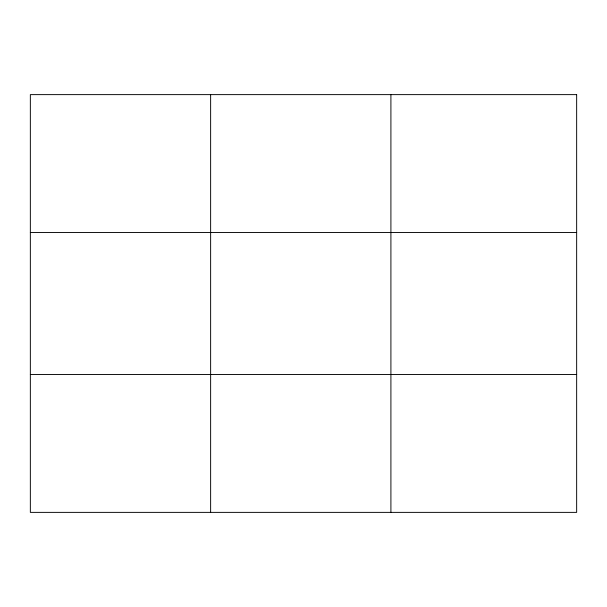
<?xml version="1.0" encoding="UTF-8"?>
<svg xmlns="http://www.w3.org/2000/svg" width="607" height="607" viewBox="0 0 607 607"><rect width="100%" height="100%" fill="white"/><g stroke="black" fill="none" stroke-linecap="round" stroke-linejoin="round"><path stroke-width="0.91" d="M210.629 94.624L210.629 512.376M390.908 94.624L390.908 512.376M30.35 232.481L576.65 232.481M30.35 374.519L576.65 374.519M576.65 94.624L576.65 512.376L30.35 512.376L30.35 94.624L576.65 94.624"/></g></svg>
